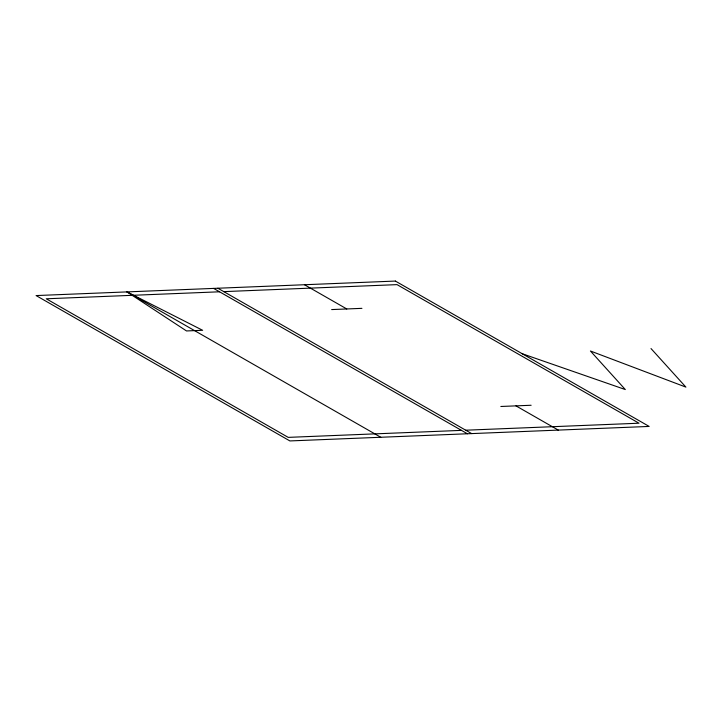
<?xml version="1.0" encoding="UTF-8"?>
<svg xmlns="http://www.w3.org/2000/svg" width="722" height="722" viewBox="0 0 722 722"><rect width="100%" height="100%" fill="white"/><g stroke="black" fill="none" stroke-linecap="round" stroke-linejoin="round"><path stroke-width="1.08" d="M219.533 291.796L46.262 298.791L288.213 437.37L461.484 430.375M223.775 291.625L397.046 284.63L638.988 423.209L465.726 430.204M331.642 309.576L361.93 308.348M500.833 406.477L531.13 405.259M522.259 353.744L625.315 389.555L590.425 351L685.9 387.109L651.009 348.555M126.973 291.905L202.638 330.288L186.502 330.947L126.973 291.905L380.765 437.261M304.485 284.739L346.786 308.962M515.977 405.872L558.277 430.095M217.854 288.231L471.647 433.597M213.613 288.403L467.405 433.769M395.367 281.066L36.1 295.569L289.892 440.934L649.159 426.431L395.367 281.066"/></g></svg>
